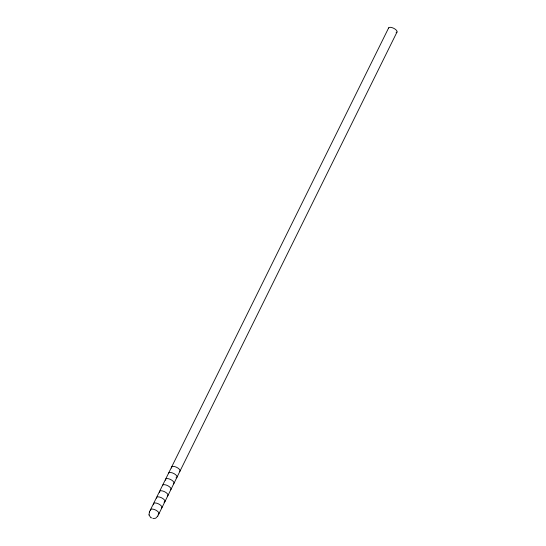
<?xml version="1.0" encoding="UTF-8"?>
<svg xmlns="http://www.w3.org/2000/svg" width="546" height="546" viewBox="0 0 546 546"><rect width="100%" height="100%" fill="white"/><g stroke="black" fill="none" stroke-linecap="round" stroke-linejoin="round"><path stroke-width="0.82" d="M149.42 511.923L149.01 514.96M152.894 518.645L155.726 518.181L157.794 516.052M149.379 512.012L388.65 27.887M157.746 516.141L397.017 32.016M151.884 517.977L151.529 517.704M150.826 517.799L148.99 514.858M171.731 468.072A4.668 1.931 26.3 0 1 176.44 467.219A4.668 1.931 26.3 0 1 179.354 471.628M388.581 28.624A4.668 1.931 26.3 0 1 393.441 28.16A4.668 1.931 26.3 0 1 396.683 32.405M396.587 32.467A4.668 1.931 26.3 0 1 396.089 32.637M153.719 504.791A4.668 1.931 26.3 0 1 158.135 503.705A4.668 1.931 26.3 0 1 161.391 508.176M156.511 498.177A4.668 1.931 26.3 0 1 161.37 497.713A4.668 1.931 26.3 0 1 164.619 501.965M164.517 502.02A4.668 1.931 26.3 0 1 164.018 502.19M168.543 473.669A4.668 1.931 26.3 0 1 174.078 473.648A4.668 1.931 26.3 0 1 176.071 477.798M165.704 480.268A4.668 1.931 26.3 0 1 170.413 479.415A4.668 1.931 26.3 0 1 173.328 483.824M159.671 492.465A4.668 1.931 26.3 0 1 164.387 491.612A4.668 1.931 26.3 0 1 167.301 496.021M150.464 510.257A4.668 1.931 26.3 0 1 155.89 510.182A4.668 1.931 26.3 0 1 158.128 514.352M162.503 485.64A4.668 1.931 26.3 0 1 167.724 485.674A4.668 1.931 26.3 0 1 170.645 489.769"/></g></svg>
